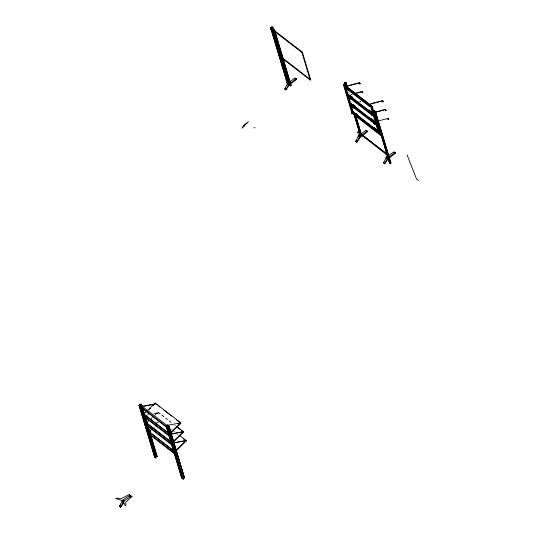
<?xml version="1.0" encoding="UTF-8"?>
<svg xmlns="http://www.w3.org/2000/svg" width="534" height="534" viewBox="0 0 534 534"><rect width="100%" height="100%" fill="white"/><g stroke="black" fill="none" stroke-linecap="round" stroke-linejoin="round"><path stroke-width="0.4" stroke-dasharray="2.67 2" d="M157.457 413.456L157.316 413.002L157.483 413.49M157.403 413.009C156.549 415.559 159.412 411.961 157.49 413.409M157.73 413.463L157.557 412.902L157.263 413.823L158.137 413.543L157.363 413.069M157.543 412.962L157.717 413.356M150.728 418.803L151.903 417.641M154.84 414.731L157.777 411.814L172.188 422.955M151.482 418.789L152.657 417.628M155.007 415.298L157.951 412.381L157.777 411.814M154.139 427.647L155.314 426.479M350.745 94.538L352.253 94.131M350.825 94.738L352.333 94.338M359.449 101.767L360.957 101.36M359.529 101.967L361.044 101.56M157.457 412.849L153.518 413.616M147.217 414.831L148.792 414.531M145.682 415.325L148.826 414.718M153.545 413.803L157.47 413.042M156.175 422.467L158.538 422.014M156.983 422.507L158.558 422.207M157.951 412.381L171.708 423.015M174.324 425.044L175.639 426.052M170.913 428.769L172.228 429.783M172.882 430.291L174.845 431.806M176.981 433.895L178.296 434.91M348.755 92.269L349.229 93.85"/><path stroke-width="0.8" d="M359.816 83.104C361.231 83.578 358.661 84.512 360.076 83.891C360.33 82.87 358.694 84.232 359.702 83.191M141.657 407.749L141.296 407.375M141.904 407.522L141.53 407.128M144.313 416.6L144.12 416.28M146.97 425.471L146.71 425.057M147.217 425.224L146.496 424.577L147.19 425.258M165.513 426.139L166.207 426.786L165.573 426.072M348.248 95.98L348.589 96.414M348.475 95.733L348.789 96.153M349.149 96.3L348.722 95.966M350.898 104.791L351.552 105.425M351.132 104.577L351.472 104.911L351.185 104.517M351.572 105.392L351.385 105.071M351.806 105.158L351.619 104.844M369.481 105.619L368.834 105.024L369.461 105.699M371.457 113.916L372.105 114.51L371.898 113.989M372.358 114.249L371.717 113.602L372.111 113.982M374.114 122.76L374.728 123.361L374.761 122.827M375.015 123.08L374.374 122.446M380.241 134.167L379.354 133.1L379.494 133.573M365.53 101.36L364.989 100.933M351.025 105.719L373.893 123.167M289.027 85.52L285.823 89.952L284.675 89.065L287.339 83.785L288.36 82.763L294.675 78.278L295.689 78.151L296.837 79.039L290.79 84.005M285.823 89.952L288.487 84.672L289.508 83.651L288.22 82.303L287.199 83.317L288.487 84.672L289.515 83.658L288.36 82.763L287.339 83.785M119.376 506.412L122.039 501.126L123.187 502.02L120.524 507.3L119.376 506.412L120.564 505.231M355.624 141.403L358.287 136.123L359.309 135.102L365.623 130.616L366.638 130.49L367.786 131.377L359.976 137.859L356.779 142.291L355.624 141.403L356.418 140.616M356.779 142.291L359.442 137.011L360.463 135.99L366.778 131.511L367.786 131.377M383.485 162.93L386.149 157.65L387.17 156.636L393.485 152.15L394.499 152.023L395.647 152.911L387.838 159.392L384.64 163.825L383.485 162.93L384.28 162.149M384.64 163.825L387.304 158.538L388.325 157.523L387.17 156.636M243.691 125.236L241.922 128.227L248.443 121.759L243.691 125.236L244.071 126.505M365.536 101.593L365.049 101.013M351.779 105.191L351.292 104.971L351.098 105.665M373.813 123.22L374.414 123.2M354.563 114.229L360.67 134.868L359.969 134.328L360.637 133.667M360.73 134.802L360.103 134.321L360.637 133.787L355.177 115.584M358.461 136.143L358.281 135.523L359.168 134.635L360.29 135.97L359.395 136.864L358.461 136.143L359.355 135.256M358.668 136.103L358.481 135.489L359.155 134.822L360.043 135.976L359.369 136.644L358.668 136.103L359.342 135.436L359.168 134.635M386.322 157.67L387.217 156.782L387.03 156.168L386.142 157.056L386.322 157.67L387.257 158.391L388.151 157.503M386.529 157.637L387.203 156.969L387.016 156.349L386.342 157.016L386.529 157.637L387.23 158.177L387.904 157.51L387.203 156.969M389.586 163.184L374.221 111.686L389.586 163.184L390.287 163.724L390.955 163.064L375.522 111.633L374.434 110.905M390.254 162.523L390.955 163.064M284.675 89.065L285.47 88.277M120.524 507.3L123.728 502.868L122.573 501.98L123.755 500.965M270.478 28.155L271.946 26.7L273.101 27.588L273.401 28.602L271.933 30.064L270.778 29.176L270.478 28.155L271.626 29.05L273.101 27.588M270.691 28.122L271.359 27.461L272.06 28.002L271.365 27.581L270.831 28.115L287.425 83.444L287.993 83.998L271.392 28.662L270.691 28.122L287.292 83.458L287.959 82.797M270.778 29.176L271.759 28.202M290.436 85.887L273.835 30.551L273.134 30.017L273.875 29.403L290.409 84.806L291.037 85.293L274.503 29.891L273.808 29.35L273.134 30.017L289.735 85.347L290.503 85.82L273.902 30.491L273.274 30.004L289.875 85.333L290.503 85.82M273.875 29.403L274.069 30.037L273.395 30.698L274.096 31.119M291.037 85.293L274.503 29.891M282.186 57.679L281.785 58.079L310.201 80.04L310.608 79.639L302.351 52.132L273.935 30.171L282.186 57.679L310.608 79.639M310.201 80.04L301.95 52.532L302.351 52.132M287.425 83.444L287.966 82.917L272.073 29.831M288.487 84.672L288.347 84.205L289.375 83.191M289.735 85.347L290.409 84.686L291.103 85.226M289.875 85.333L290.409 84.806M344.537 82.897L345.204 82.236L346.219 83.01L345.551 83.678L344.537 82.897L345.491 86.074M345.278 82.283L344.604 82.95L345.618 83.611M379.901 134.047L380.608 133.667L380.088 134.234L351.632 112.173L343.375 84.666L343.776 84.265L372.198 106.226L380.448 133.734L352.033 111.773L343.776 84.265M345.238 83.438L346.186 86.615M345.538 83.631L346.219 83.01M345.131 86.748L345.531 86.354L371.083 106.099L373.46 114.002L373.052 114.396L370.683 106.493L345.131 86.748L347.5 94.658L373.74 114.95L376.11 122.853L375.709 123.254L373.339 115.351L347.788 95.606L348.188 95.206L350.564 103.109L376.11 122.853M347.5 94.658L347.908 94.258L345.531 86.354M350.09 95.579L352.233 97.075L352.427 98.116L350.377 96.527L350.09 95.579L352.14 97.168L352.427 98.116M350.237 96.053L352.286 97.642M350.377 96.527L350.184 95.493M378.766 131.704L353.221 111.96L350.845 104.057L350.444 104.457L375.996 124.202L378.366 132.105L378.766 131.704L376.397 123.801L350.157 103.509L350.564 103.109M352.747 104.437L354.89 105.932L355.083 106.967L353.034 105.385L352.747 104.437L354.796 106.019L355.083 106.967M352.894 104.911L354.943 106.493M353.034 105.385L352.841 104.344M351.632 112.173L352.033 111.773M352.273 111.793L351.859 112.741L352.333 111.76L380.428 133.467L380.068 134.201M351.793 112.681L352.2 111.74L351.666 112.273L351.859 112.741M352.634 112.754L352.086 113.682L352.634 112.754L380.742 134.475L381.042 135.109L380.435 135.589L381.042 135.109M353.221 111.96L352.814 112.36L350.444 104.457M352.093 113.281L352.647 112.801L380.735 134.508L380.201 135.042L352.026 113.241M352.086 113.682L352.574 112.794M355.404 113.288L357.546 114.783L357.74 115.818L355.691 114.236L355.404 113.288L357.453 114.87L357.74 115.825M355.544 113.762L357.6 115.344M355.691 114.236L355.497 113.201M370.683 106.493L371.083 106.099M371.731 106.693L372.198 106.226M368.934 110.144L371.077 111.639L371.27 112.674L369.221 111.092L368.934 110.144L370.983 111.726L371.27 112.674M369.074 110.618L371.13 112.2M369.221 111.092L369.021 110.051M375.522 111.633L374.855 112.294L373.82 111.452L374.488 110.792L375.429 111.519L374.781 112.24L390.287 163.724M373.339 115.351L373.74 114.95M357.753 132.305L358.187 131.811L386.603 153.779L386.316 154.74L386.102 154.213M371.591 118.995L373.733 120.49L373.927 121.525L371.878 119.943L371.591 118.995L373.64 120.577L373.927 121.525M357.967 132.833L358.267 131.918L358.414 132.392L357.893 132.779L358.187 131.811L386.616 153.825M371.731 119.469L373.78 121.051M371.878 119.943L371.677 118.908M359.369 136.644L359.182 136.03L359.856 135.362M359.395 136.864L359.208 136.243L360.103 135.356M375.996 124.202L376.397 123.801M374.247 127.846L376.383 129.341L376.583 130.383L374.534 128.794L374.247 127.846L376.296 129.435L376.583 130.383M374.387 128.32L376.437 129.909M374.534 128.794L374.334 127.76M380.014 134.181L380.548 133.647L380.742 134.114L380.141 134.588L371.711 106.633M380.922 134.702L380.315 135.175L380.508 135.643M385.635 153.852L386.082 153.412M386.603 153.779L386.175 154.266L357.74 132.258L357.893 132.779M386.195 154.526L386.643 154.086M387.257 158.391L387.043 157.557L387.717 156.896L387.016 156.349M139.04 405.446L140.382 404.118L141.864 405.206L140.542 406.594L139.04 405.446L154.573 456.971L155.915 455.642L149.26 433.481M139.147 405.513L140.489 404.185M390.768 162.443L390.1 163.11L389.399 162.57M170.853 433.181L180.846 423.275L180.672 422.708L155.12 402.963L143.953 414.03L168.197 432.76M168.871 435.137L143.319 415.399L144.127 414.598L169.024 433.835M149.413 409.358L150.588 408.19M152.944 405.86L155.294 403.53L155.12 402.963M155.608 403.337L155.254 403.691L154.767 403.317M148.959 420.552L146.61 422.881L170.853 441.611M171.527 443.994L145.976 424.25L146.783 423.449L171.674 442.693M152.203 428.822L149.266 431.739L173.51 450.469M174.184 452.845L148.632 433.101L150.615 431.138M149.7 433.234L150.054 432.88L149.113 432.16M167.489 425.017L166.167 426.406L167.489 425.017L169.018 426.266L184.457 477.716L183.115 479.045L181.72 477.963L166.127 426.366L167.676 427.594L169.018 426.266M167.623 425.184L168.837 426.279M167.302 426.439L166.501 427.233L140.949 407.489L143.319 415.399M184.457 477.716L183.022 478.971L167.542 427.427L168.998 426.219M168.904 426.159L167.556 427.434M179.738 422.774L180.185 422.327M170.68 432.607L180.672 422.708M155.875 457.978L140.529 406.441L155.875 457.978L154.48 456.904L155.821 455.575L157.216 456.65L155.728 455.662M173.336 441.464L183.329 431.559L176.774 426.499M173.51 442.032L183.502 432.126L183.329 431.559M129.455 496.42L130.389 495.499L131.538 496.386L130.61 497.308M175.993 450.316L185.986 440.416L179.431 435.35M176.167 450.883L186.152 440.984L185.986 440.416M177.061 453.753L175.906 454.901L147.484 432.94M181.72 477.963L166.461 426.432M382.978 101.173C384.58 101.44 381.93 102.782 382.838 101.347C384.527 101.82 381.737 101.794 382.878 101.32M362.239 92.082C362.426 93.597 362.926 91.688 362.459 91.901M388.125 118.815C389.933 119.035 386.943 120.404 388.318 118.681M179.257 423.389L179.711 423.268M290.142 83.204L295.823 79.165L296.837 79.039M388.952 157.076L394.639 153.038L395.647 152.911M362.392 92.068C361.037 93.357 364.135 92.669 362.399 92.168M385.742 110.204C384.647 110.912 386.716 110.384 385.675 109.877C387.25 111.059 384.106 110.992 385.668 109.837M388.131 119.002C387.384 120.243 389.707 118.822 388.251 119.055M154.773 403.964L142.191 406.467L154.827 404.191M179.591 423.656L179.384 423.088L166.681 425.485M347.347 85.927L359.442 82.69M347.427 86.134L359.529 82.89M354.523 93.523L362.085 91.501M354.603 93.73L362.165 91.701M370.556 103.863L382.658 100.626M370.636 104.063L382.738 100.826M373.193 112.674L385.294 109.437M373.279 112.874L385.381 109.637M376.65 121.418L387.991 118.381M179.377 423.235C179.684 422.481 180.619 424.704 179.157 423.936M348.495 95.673L349.022 96.067M348.261 95.9L348.669 96.16M349.116 96.347L348.936 95.96M371.47 113.835L371.878 114.089M374.127 122.687L374.995 123.127M141.864 407.555L141.19 406.861L141.637 407.242M141.577 407.796L141.463 407.429M144.52 416.4L144.006 416.019L144.367 416.033M144.273 416.647L143.846 416.493M146.93 425.505L146.57 425.311M171 433.975L182.034 431.839M171.04 434.162L182.047 432.033M173.657 442.833L184.691 440.697M173.697 443.02L184.704 440.89M130.389 495.499L129.375 495.625L122.052 500.692L123.2 501.58L130.53 496.513L132.292 496.166L125.677 502.3L125.997 504.87L125.243 505.925L123.561 501.907L124.215 500.999L123.06 500.111L121.745 500.505L115.691 498.549L117.213 498.082L121.051 498.723L129.795 494.244L129.375 495.625L130.53 496.513L131.538 496.386M254.057 127.773L255.018 127.78M179.497 422.981L179.064 423.702M346.312 86.381L346.746 86.815M346.693 86.855L346.279 86.441M346.74 87.803L347.173 88.237M347.087 88.264L346.706 87.863M348.969 95.232L349.403 95.666M349.349 95.706L348.936 95.292M349.396 96.654L349.83 97.088M349.777 97.135L349.363 96.727M369.962 105.745L370.356 106.226L369.922 105.805M351.626 104.09L352.019 104.564L351.592 104.163M352.433 105.986L352.053 105.512L352.487 105.946M372.191 113.181L372.625 113.608M372.538 113.642L372.158 113.255M372.619 114.603L373.052 115.03L372.585 114.677M354.683 113.675L354.302 113.201L354.736 113.635M374.848 122.032L375.282 122.466M375.228 122.506L374.815 122.106M375.269 123.454L375.709 123.888M375.622 123.915L375.242 123.528M345.211 82.349L346.152 83.077M273.808 29.47L274.436 29.957M274.069 30.037L274.696 30.525L274.002 30.104M270.831 28.115L271.459 28.596L288.06 83.931M273.461 30.632L301.95 52.532M343.375 84.666L371.798 106.626M345.732 88.143L368.407 105.665M373.9 111.439L374.848 112.173M346.98 93.023L347.881 94.591L347.32 94.158M373.974 113.882L373.413 113.448L374.314 115.017M347.908 94.258L373.46 114.002M350.464 96.44L352.513 98.022M369.308 110.999L371.357 112.587M348.375 96.961L371.05 114.476M349.636 101.874L350.538 103.442L349.977 103.009M376.63 122.733L376.069 122.299L376.971 123.868M353.121 105.291L355.17 106.88M371.964 119.856L374.014 121.438M352.293 110.725L353.194 112.3L352.634 111.866M379.287 131.584L378.726 131.157L379.627 132.726M355.777 114.149L357.827 115.731M374.621 128.707L376.67 130.289M352.694 113.201L352.5 112.734M365.623 130.616L366.778 131.511M393.485 152.15L394.639 153.038M294.675 78.278L295.823 79.165M294.755 79.072L295.903 79.96M360.483 134.254L359.782 133.714L359.969 134.328M387.03 156.168L387.964 156.889L387.07 157.77L386.142 157.056M418.309 180.432L416.573 179.09L407.041 154.86M359.309 135.102L360.463 135.99M359.342 135.436L360.043 135.976M358.481 135.489L359.182 136.03M386.342 157.016L387.043 157.557M358.281 135.523L359.208 136.243M358.287 136.123L359.442 137.011M386.149 157.65L387.304 158.538M287.199 83.317L288.347 84.205M389.653 163.124L390.281 163.604L390.815 163.077L375.382 111.646M155.948 404.038L157.256 405.052M158.565 406.06L159.88 407.075M163.811 410.112L169.051 414.164M170.359 415.178L171.668 416.186M176.26 419.731L180.846 423.275M176.948 427.066L180.225 429.596M181.533 430.611L183.502 432.126M140.389 404.278L141.797 405.373M167.422 425.177L168.811 426.245L184.363 477.803L168.884 426.099M140.035 404.639L168.457 426.599L176.707 454.107M183.536 438.955L186.152 440.984M139.227 405.433L167.676 427.434M146.376 417.067L147.684 418.075M169.158 436.091L143.606 416.346L145.976 424.25M171.814 444.942L146.263 425.197L148.632 433.101M149.44 432.306L173.677 451.036M170.893 449.615L172.188 450.609M154.566 456.81L155.968 457.892M181.807 477.877L183.202 478.958L167.769 427.5M369.388 105.305C370.055 105.672 368.74 104.23 369.174 105.218M166.101 426.112L165.78 425.825L166.368 426.286M141.397 407.355L140.943 407.115L141.39 407.482M143.973 415.979L144.287 416.079M143.946 416.22L143.633 415.933L143.793 416.3M346.159 87.022C345.471 86.608 347.033 88.163 346.259 87.115M346.025 87.349C344.857 86.715 346.953 88.257 345.945 87.489M179.858 423.195L179.845 423.829L179.13 423.809M348.522 96.38L348.896 96.574L348.629 96.233M146.55 425.264L146.256 424.804L146.703 425.184M147.464 424.243L145.341 417.074M166.868 425.571L165.66 426.532M380.996 131.664L381.71 134.034M387.404 153.024L388.118 155.401M365.924 123.12L366.211 124.068M347.327 87.523L345.905 82.777L347.26 87.589M355.637 115.217L361.271 134.274L355.571 115.284M345.204 82.236L346.633 87.102M344.67 82.89L345.625 86.054M354.169 114.536L360.103 134.321M354.062 114.656L359.542 132.919M347.788 95.606L350.157 103.509M273.528 30.571L281.972 58.707M271.946 26.7L272.253 27.715M272.3 28.789L288.594 83.397L272.233 28.856M167.649 427.394L183.115 479.045M142.271 406.948L141.777 405.199L142.164 406.875M142.965 409.157L144.861 415.592M147.951 425.778L150.328 433.695M150.802 435.277L157.216 456.65M142.638 408.457L144.774 415.579M145.255 417.161L147.391 424.283M147.865 425.872L150.001 432.994M150.475 434.576L157.13 456.744M141.991 407.482L144.273 415.158M144.888 417.127L146.87 423.802M147.304 425.191L149.46 432.447M149.079 433.495L155.821 455.736M139.134 405.359L154.66 456.884M347.828 89.185L347.267 88.751L348.168 90.326L347.828 89.185M369.054 105.592L368.5 105.158L369.394 106.727L369.054 105.592M350.478 98.036L349.924 97.609L350.825 99.177L350.478 98.036M371.711 114.443L371.15 114.016L372.051 115.584L371.711 114.443M353.134 106.893L352.58 106.46L353.481 108.028L353.134 106.893M374.367 123.301L373.807 122.867L374.708 124.435L374.367 123.301"/></g></svg>
